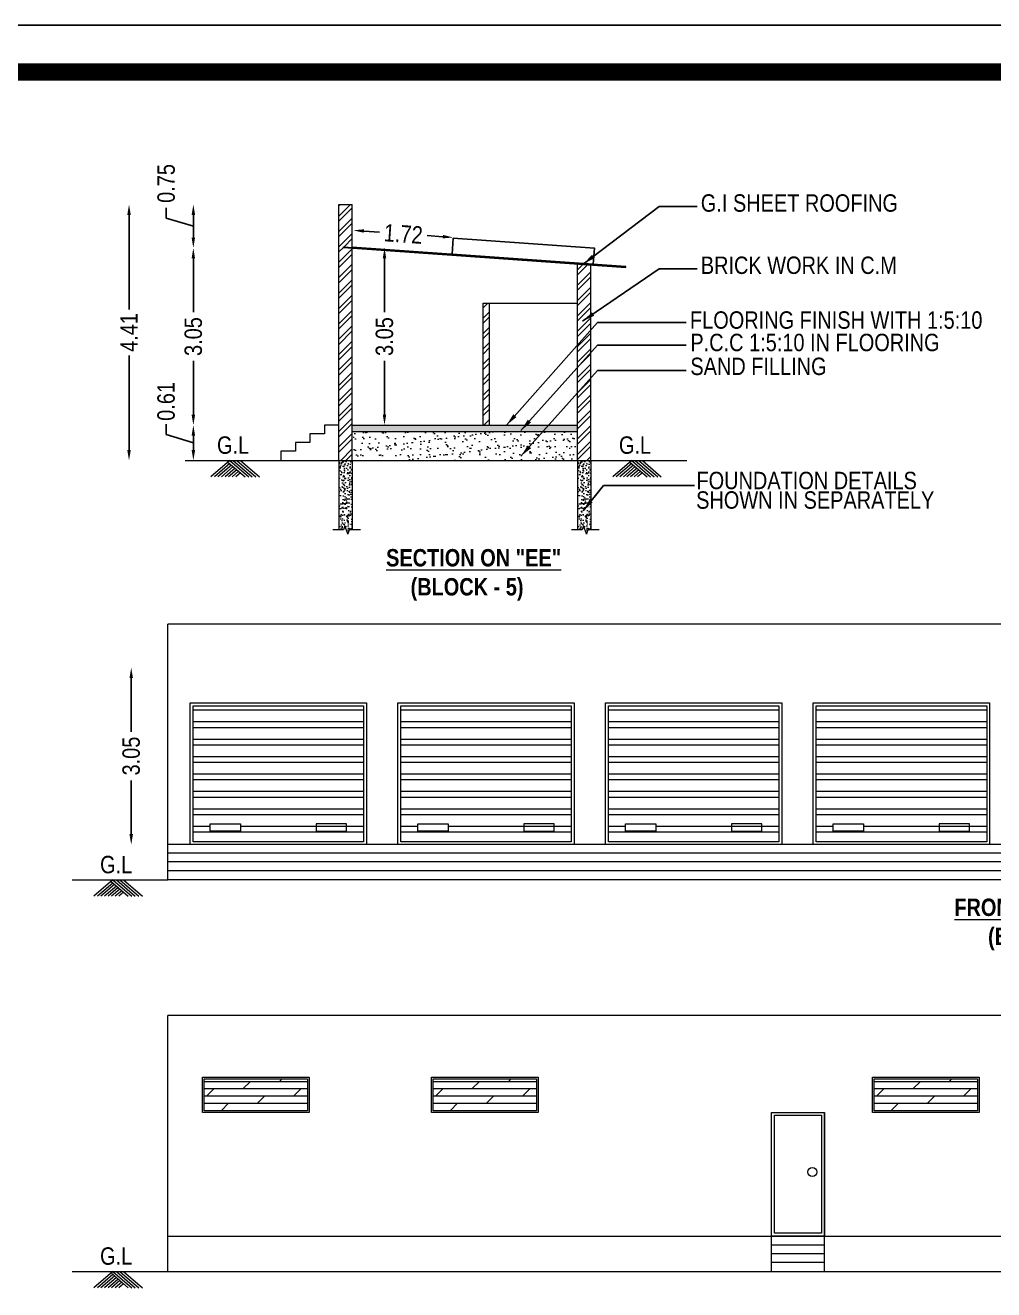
# Model space of a CAD drawing. Header units: metres. Extents: x 3750 to 6203, y 1588 to 3614.
# Drawn here: x 3795.79 to 3812.49, y 1665.93 to 1687.72 of the extents above; entities that cross this region are included whole.
import ezdxf

# ---------------------------------------------------------------- set-up
doc = ezdxf.new("R2010")
doc.units = ezdxf.units.M
for name, color, linetype in [('BLK_5_FLR_0_BATH_HT', 1, 'Continuous'), ('BLK_5_HT_OF_BLDG', 5, 'Continuous'), ('BLK_5_PLINTH_HEIGHT', 7, 'Continuous'), ('SOLAR_PANEL', 3, 'Continuous')]:
    doc.layers.add(name, color=color, linetype=linetype)
doc.layers.add('BLK_5_FLR_0_ROOF_AREA', color=54, linetype='Continuous', plot=False)
doc.styles.add('RomanS', font='monos.ttf')
doc.styles.add('style2', font='swisscb.ttf')
doc.styles.add('style2a', font='swissc.ttf')
doc.dimstyles.new('KOTTI 200', dxfattribs={"dimtxt": 0.44, "dimasz": 0.44, "dimexe": 0.5, "dimexo": 1, "dimgap": 0.075, "dimtad": 1, "dimdec": 0, "dimdsep": 46, "dimtxsty": 'RomanS', "dimcen": 0, "dimse1": 1, "dimse2": 1, "dimclrd": 8, "dimclre": 8, "dimclrt": 7, "dimadec": 0, "dimazin": 0, "dimtfac": 1, "dimtdec": 0, "dimtmove": 0, "dimatfit": 2, "dimfxl": 0, "dimtolj": 1, "dimtzin": 0, "dimarcsym": 0})
doc.dimstyles.get("Standard").update_dxf_attribs({"dimtxt": 0.3, "dimasz": 0.18, "dimexe": 0.18, "dimexo": 0.0625, "dimgap": 0.09, "dimtad": 0, "dimzin": 0, "dimdsep": 46, "dimtxsty": 'style2a', "dimcen": 0.09, "dimse1": 1, "dimse2": 1, "dimadec": 0, "dimazin": 0, "dimtfac": 1, "dimtofl": 0, "dimtmove": 0, "dimatfit": 3, "dimfxl": 0, "dimtolj": 1, "dimtzin": 0, "dimarcsym": 0})
pattern_1 = [(45, (-28072.5588, 1512.74386), (-0.1325825215, 0.1325825215), []), (45, (-28072.4704, 1512.74386), (-0.1325825215, 0.1325825215), [])]

# ---------------------------------------------------------------- blocks, each defined once
blk = doc.blocks.new('*D230')
at = {"layer": 'BLK_5_PLINTH_HEIGHT', "color": 0, "lineweight": -2, "ltscale": 10}
for p, q in [((3798.222, 1680.665), (3798.222, 1680.845)), ((3798.691, 1680.525), (3798.222, 1680.665)), ((3798.691, 1680.4), (3798.691, 1680.65))]:
    blk.add_line(p, q, dxfattribs=at)
at = {"layer": 'BLK_5_PLINTH_HEIGHT', "color": 0, "ltscale": 10}
for points in [[(3798.661, 1680.65), (3798.721, 1680.65), (3798.691, 1680.83)], [(3798.661, 1680.4), (3798.721, 1680.4), (3798.691, 1680.22)]]:
    blk.add_solid(points, dxfattribs=at)
at = {"layer": 'Defpoints', "color": 0, "ltscale": 10}
for p in [(3798.691, 1680.83), (3801.43, 1680.83), (3801.43, 1680.22)]:
    blk.add_point(p, dxfattribs=at)
at = {"layer": 'BLK_5_PLINTH_HEIGHT', "color": 0, "lineweight": 18, "ltscale": 10, "insert": (3798.222, 1681.238), "char_height": 0.3, "attachment_point": 5, "rotation": 90, "style": 'style2a'}
blk.add_mtext('\\A1;0.61', dxfattribs=at)
blk = doc.blocks.new('*D231')
at = {"color": 0, "linetype": 'Continuous', "lineweight": -2}
for p, q in [((3798.691, 1683.7), (3798.691, 1682.774)), ((3798.691, 1681.01), (3798.691, 1681.935))]:
    blk.add_line(p, q, dxfattribs=at)
at = {"color": 0, "linetype": 'Continuous'}
for points in [[(3798.661, 1683.7), (3798.721, 1683.7), (3798.691, 1683.88)], [(3798.661, 1681.01), (3798.721, 1681.01), (3798.691, 1680.83)]]:
    blk.add_solid(points, dxfattribs=at)
at = {"layer": 'Defpoints', "color": 0, "linetype": 'Continuous'}
for p in [(3798.691, 1683.88), (3801.43, 1683.88), (3801.43, 1680.83)]:
    blk.add_point(p, dxfattribs=at)
at = {"color": 0, "linetype": 'Continuous', "lineweight": 18, "insert": (3798.691, 1682.355), "char_height": 0.3, "attachment_point": 5, "rotation": 90, "style": 'style2a'}
blk.add_mtext('\\A1;3.05', dxfattribs=at)
blk = doc.blocks.new('*D232')
at = {"color": 0, "lineweight": -2, "ltscale": 10}
for p, q in [((3798.223, 1684.395), (3798.223, 1684.575)), ((3798.691, 1684.255), (3798.223, 1684.395)), ((3798.691, 1684.45), (3798.691, 1684.06))]:
    blk.add_line(p, q, dxfattribs=at)
at = {"color": 0, "ltscale": 10}
for points in [[(3798.661, 1684.45), (3798.721, 1684.45), (3798.691, 1684.63)], [(3798.661, 1684.06), (3798.721, 1684.06), (3798.691, 1683.88)]]:
    blk.add_solid(points, dxfattribs=at)
at = {"layer": 'Defpoints', "color": 0, "ltscale": 10}
for p in [(3801.43, 1684.63), (3798.691, 1683.88), (3801.43, 1683.88)]:
    blk.add_point(p, dxfattribs=at)
at = {"color": 0, "lineweight": 18, "ltscale": 10, "insert": (3798.223, 1684.993), "char_height": 0.3, "attachment_point": 5, "rotation": 90, "style": 'style2a'}
blk.add_mtext('\\A1;0.75', dxfattribs=at)
blk = doc.blocks.new('*D233')
at = {"layer": 'BLK_5_HT_OF_BLDG', "color": 0, "linetype": 'Continuous', "lineweight": -2}
for p, q in [((3797.582, 1684.45), (3797.582, 1682.82)), ((3797.582, 1680.4), (3797.582, 1682.029))]:
    blk.add_line(p, q, dxfattribs=at)
at = {"layer": 'BLK_5_HT_OF_BLDG', "color": 0, "linetype": 'Continuous'}
for points in [[(3797.552, 1684.45), (3797.612, 1684.45), (3797.582, 1684.63)], [(3797.552, 1680.4), (3797.612, 1680.4), (3797.582, 1680.22)]]:
    blk.add_solid(points, dxfattribs=at)
at = {"layer": 'Defpoints', "color": 0, "linetype": 'Continuous'}
for p in [(3801.43, 1684.63), (3797.582, 1680.22), (3801.2, 1680.22)]:
    blk.add_point(p, dxfattribs=at)
at = {"layer": 'BLK_5_HT_OF_BLDG', "color": 0, "linetype": 'Continuous', "lineweight": 18, "insert": (3797.582, 1682.425), "char_height": 0.3, "attachment_point": 5, "rotation": 90, "style": 'style2a'}
blk.add_mtext('\\A1;4.41', dxfattribs=at)
blk = doc.blocks.new('*D561')
at = {"layer": 'BLK_5_FLR_0_BATH_HT', "color": 0, "lineweight": -2, "ltscale": 0.01}
for p, q in [((3801.986, 1683.7), (3801.986, 1682.774)), ((3801.986, 1681.01), (3801.986, 1681.935))]:
    blk.add_line(p, q, dxfattribs=at)
at = {"layer": 'BLK_5_FLR_0_BATH_HT', "color": 0, "ltscale": 0.01}
for points in [[(3801.956, 1683.7), (3802.016, 1683.7), (3801.986, 1683.88)], [(3801.956, 1681.01), (3802.016, 1681.01), (3801.986, 1680.83)]]:
    blk.add_solid(points, dxfattribs=at)
at = {"layer": 'Defpoints', "color": 0, "ltscale": 0.01}
for p in [(3801.43, 1683.88), (3801.986, 1683.88), (3801.43, 1680.83)]:
    blk.add_point(p, dxfattribs=at)
at = {"layer": 'BLK_5_FLR_0_BATH_HT', "color": 0, "ltscale": 0.01, "insert": (3801.986, 1682.355), "char_height": 0.3, "attachment_point": 5, "rotation": 90, "style": 'style2a'}
blk.add_mtext('\\A1;3.05', dxfattribs=at)
blk = doc.blocks.new('*D562')
at = {"layer": 'BLK_5_FLR_0_BATH_HT', "color": 0, "lineweight": -2, "ltscale": 0.01}
for p, q in [((3797.62, 1676.473), (3797.62, 1675.547)), ((3797.62, 1673.783), (3797.62, 1674.708))]:
    blk.add_line(p, q, dxfattribs=at)
at = {"layer": 'BLK_5_FLR_0_BATH_HT', "color": 0, "ltscale": 0.01}
for points in [[(3797.59, 1676.473), (3797.65, 1676.473), (3797.62, 1676.653)], [(3797.59, 1673.783), (3797.65, 1673.783), (3797.62, 1673.603)]]:
    blk.add_solid(points, dxfattribs=at)
at = {"layer": 'Defpoints', "color": 0, "ltscale": 0.01}
for p in [(3797.62, 1676.653), (3798.251, 1676.653), (3798.251, 1673.603)]:
    blk.add_point(p, dxfattribs=at)
at = {"layer": 'BLK_5_FLR_0_BATH_HT', "color": 0, "ltscale": 0.01, "insert": (3797.62, 1675.128), "char_height": 0.3, "attachment_point": 5, "rotation": 90, "style": 'style2a'}
blk.add_mtext('\\A1;3.05', dxfattribs=at)
blk = doc.blocks.new('*D568')
at = {"layer": 'BLK_5_FLR_0_ROOF_AREA', "color": 0, "lineweight": -2, "ltscale": 10}
for p, q in [((3801.63, 1684.173), (3801.898, 1684.154)), ((3802.991, 1684.076), (3802.723, 1684.095))]:
    blk.add_line(p, q, dxfattribs=at)
at = {"layer": 'BLK_5_FLR_0_ROOF_AREA', "color": 0, "ltscale": 10}
for points in [[(3801.632, 1684.203), (3801.628, 1684.143), (3801.451, 1684.186)], [(3802.993, 1684.106), (3802.989, 1684.046), (3803.17, 1684.063)]]:
    blk.add_solid(points, dxfattribs=at)
at = {"layer": 'Defpoints', "color": 0, "ltscale": 10}
for p in [(3801.451, 1684.186), (3801.43, 1683.895), (3803.15, 1683.772)]:
    blk.add_point(p, dxfattribs=at)
at = {"layer": 'BLK_5_FLR_0_ROOF_AREA', "color": 0, "lineweight": 18, "ltscale": 10, "insert": (3802.31, 1684.124), "char_height": 0.3, "attachment_point": 5, "rotation": 355.9332, "style": 'style2a'}
blk.add_mtext('\\A1;1.72', dxfattribs=at)

msp = doc.modelspace()

# ---------------------------------------------------------------- hatches: boundary and pattern name
at = {"lineweight": 18}
h = msp.add_hatch(dxfattribs=at)
h.set_pattern_fill('ANSI32', color=256, scale=0.5, style=0)
h.set_pattern_definition(pattern_1)
h.paths.add_polyline_path([(3801.43, 1684.6296), (3801.2, 1684.6296), (3801.2, 1680.2196), (3801.43, 1680.2196), (3801.43, 1683.8778), (3801.28, 1683.8885), (3801.28, 1683.9035), (3801.43, 1683.8929)])
h = msp.add_hatch(dxfattribs=at)
h.set_pattern_fill('ANSI32', color=256, scale=0.5, style=0)
h.set_pattern_definition(pattern_1)
h.paths.add_polyline_path([(3805.5448, 1683.5869), (3805.3148, 1683.6031), (3805.3148, 1680.2196), (3805.5448, 1680.2196)])
h = msp.add_hatch(dxfattribs=at)
h.set_pattern_fill('ANSI32', color=256, scale=0.5, style=0)
h.set_pattern_definition(pattern_1)
h.paths.add_polyline_path([(3803.7948, 1682.9296), (3803.6848, 1682.9296), (3803.6848, 1680.8296), (3803.7948, 1680.8296)])
h = msp.add_hatch(dxfattribs=at)
h.set_pattern_fill('AR-CONC', color=256, scale=0.02, style=0)
h.set_pattern_definition([(50, (-28121.486, 1503.49394), (0.1434520365, -0.012550427), [0.015, -0.165]), (355, (-28121.486, 1503.49394), (-0.0277502667, 0.15043842674), [0.012, -0.132]), (100.45144446, (-28121.47405, 1503.49289), (0.11570176935, 0.1378879982), [0.0127480384, -0.1402284224]), (46.1842, (-28121.486, 1503.53394), (0.2134482661, -0.0331038562), [0.0225, -0.2475]), (96.6356355, (-28121.46822, 1503.53118), (0.1869323891, 0.1948237202), [0.0191220684, -0.210342752]), (351.184164, (-28121.486, 1503.53394), (0.186932389, 0.19482372), [0.018, -0.1980000002]), (21, (-28121.466, 1503.52394), (0.11938141042, -0.08052377813), [0.015, -0.165]), (326, (-28121.466, 1503.52394), (0.0486630664, 0.145030009), [0.012, -0.132]), (71.45144474, (-28121.45605, 1503.51722), (0.16804447535, 0.06450623056), [0.012748038, -0.1402284224]), (37.5, (-28121.486003, 1503.493935), (0.00243197106, 0.06657877077), [0, -0.1304, 0, -0.134, 0, -0.1325]), (7.5, (-28121.486, 1503.493935), (0.05261390749, 0.07888234238), [0, -0.0764, 0, -0.1274, 0, -0.0505]), (327.5, (-28121.530603, 1503.493935), (0.10676448723, -0.00451097435), [0, -0.05, 0, -0.156, 0, -0.207]), (317.5, (-28121.5506, 1503.493935), (0.11663723387, 0.02002099647), [0, -0.065, 0, -0.1036, 0, -0.147])])
h.paths.add_polyline_path([(3801.43, 1680.8296), (3801.43, 1680.7196), (3805.3148, 1680.7196), (3805.3148, 1680.8296)])
h = msp.add_hatch(dxfattribs=at)
h.set_pattern_fill('AR-SAND', color=256, scale=0.11, style=0)
h.set_pattern_definition([(37.5, (-28132.83055, 1512.72989), (-0.0069292694, 0.2119506146), [0, -0.1672, 0, -0.187, 0, -0.17875]), (7.5, (-28132.83055, 1512.7299), (0.1946754376, 0.3104360672), [0, -0.0902, 0, -0.1507, 0, -0.05775]), (327.5, (-28132.96585, 1512.72989), (0.3425556048, 0.0006224959), [0, -0.055, 0, -0.198, 0, -0.2585]), (317.5, (-28132.96585, 1512.7299), (0.3306739265, 0.0965443121), [0, -0.0275, 0, -0.1298, 0, -0.1485])])
h.paths.add_polyline_path([(3801.43, 1680.7196), (3801.43, 1680.2196), (3805.3148, 1680.2196), (3805.3148, 1680.7196)])
h = msp.add_hatch(dxfattribs=at)
h.set_pattern_fill('AR-CONC', color=256, scale=0.02, style=0)
h.set_pattern_definition([(50, (-28693.69953, 487.89572), (0.1434520365, -0.012550427), [0.015, -0.165]), (355, (-28693.69953, 487.89572), (-0.0277502667, 0.15043842674), [0.012, -0.132]), (100.45144446, (-28693.68757, 487.89467), (0.11570176935, 0.1378879982), [0.0127480384, -0.1402284224]), (46.1842, (-28693.69953, 487.93572), (0.2134482661, -0.0331038562), [0.0225, -0.2475]), (96.6356355, (-28693.68174, 487.93296), (0.1869323891, 0.1948237202), [0.0191220684, -0.210342752]), (351.184164, (-28693.69953, 487.93572), (0.186932389, 0.19482372), [0.018, -0.1980000002]), (21, (-28693.67953, 487.92572), (0.11938141042, -0.08052377813), [0.015, -0.165]), (326, (-28693.67953, 487.92572), (0.0486630664, 0.145030009), [0.012, -0.132]), (71.45144474, (-28693.66958, 487.91901), (0.16804447535, 0.06450623056), [0.012748038, -0.1402284224]), (37.5, (-28693.699526, 487.89572), (0.00243197106, 0.06657877077), [0, -0.1304, 0, -0.134, 0, -0.1325]), (7.5, (-28693.699526, 487.89572), (0.05261390749, 0.07888234238), [0, -0.0764, 0, -0.1274, 0, -0.0505]), (327.5, (-28693.744126, 487.89572), (0.106764487234, -0.00451097435), [0, -0.05, 0, -0.156, 0, -0.207]), (317.5, (-28693.76413, 487.89572), (0.11663723387, 0.02002099647), [0, -0.065, 0, -0.1036, 0, -0.147])])
h.paths.add_polyline_path([(3801.43, 1680.2196), (3801.2, 1680.2196), (3801.2, 1679.0237), (3801.2783, 1679.0237), (3801.3033, 1679.0924), (3801.3533, 1678.955), (3801.3783, 1679.0237), (3801.43, 1679.0237)])
h = msp.add_hatch(dxfattribs=at)
h.set_pattern_fill('AR-CONC', color=256, scale=0.02, style=0)
h.set_pattern_definition([(50, (-28689.58472, 487.89572), (0.1434520365, -0.012550427), [0.015, -0.165]), (355, (-28689.58472, 487.89572), (-0.0277502667, 0.15043842674), [0.012, -0.132]), (100.45144446, (-28689.57276, 487.89467), (0.11570176935, 0.1378879982), [0.0127480384, -0.1402284224]), (46.1842, (-28689.58472, 487.93572), (0.2134482661, -0.0331038562), [0.0225, -0.2475]), (96.6356355, (-28689.56693, 487.93296), (0.1869323891, 0.1948237202), [0.0191220684, -0.210342752]), (351.184164, (-28689.58472, 487.93572), (0.186932389, 0.19482372), [0.018, -0.1980000002]), (21, (-28689.56472, 487.92572), (0.11938141042, -0.08052377813), [0.015, -0.165]), (326, (-28689.56472, 487.92572), (0.0486630664, 0.145030009), [0.012, -0.132]), (71.45144474, (-28689.55477, 487.91901), (0.16804447535, 0.06450623056), [0.012748038, -0.1402284224]), (37.5, (-28689.58472, 487.89572), (0.00243197106, 0.06657877077), [0, -0.1304, 0, -0.134, 0, -0.1325]), (7.5, (-28689.58472, 487.89572), (0.05261390749, 0.07888234238), [0, -0.0764, 0, -0.1274, 0, -0.0505]), (327.5, (-28689.62932, 487.89572), (0.106764487234, -0.00451097435), [0, -0.05, 0, -0.156, 0, -0.207]), (317.5, (-28689.64932, 487.89572), (0.11663723387, 0.02002099647), [0, -0.065, 0, -0.1036, 0, -0.147])])
h.paths.add_polyline_path([(3805.5448, 1680.2196), (3805.3148, 1680.2196), (3805.3148, 1679.0237), (3805.3931, 1679.0237), (3805.4181, 1679.0924), (3805.4681, 1678.955), (3805.4931, 1679.0237), (3805.5448, 1679.0237)])
at = {"linetype": 'Continuous', "lineweight": 18}
h = msp.add_hatch(dxfattribs=at)
h.set_pattern_fill('ANSI32', color=256, scale=0.8, angle=135)
h.set_pattern_definition([(180, (-28190.04728, 1507.02128), (0, -0.3), []), (180, (-28190.14728, 1507.12128), (0, -0.3), [])])
h.paths.add_polyline_path([(3798.6862, 1673.6529), (3801.6262, 1673.6529), (3801.6262, 1675.9929), (3798.6862, 1675.9929)])
h.paths.add_polyline_path([(3799.5039, 1673.9628), (3799.5039, 1673.8312), (3798.9821, 1673.8312), (3798.9821, 1673.9628)], flags=16)
h = msp.add_hatch(dxfattribs=at)
h.set_pattern_fill('ANSI32', color=256, scale=0.8, angle=135)
h.set_pattern_definition([(180, (-28186.46728, 1507.02128), (0, -0.3), []), (180, (-28186.56728, 1507.12128), (0, -0.3), [])])
h.paths.add_polyline_path([(3802.2662, 1673.6529), (3805.2062, 1673.6529), (3805.2062, 1675.9929), (3802.2662, 1675.9929)])
h.paths.add_polyline_path([(3803.0839, 1673.9628), (3803.0839, 1673.8312), (3802.5621, 1673.8312), (3802.5621, 1673.9628)], flags=16)
h = msp.add_hatch(dxfattribs=at)
h.set_pattern_fill('ANSI32', color=256, scale=0.8, angle=135)
h.set_pattern_definition([(180, (-28182.88728, 1507.02128), (0, -0.3), []), (180, (-28182.98728, 1507.12128), (0, -0.3), [])])
h.paths.add_polyline_path([(3805.8462, 1673.6529), (3808.7862, 1673.6529), (3808.7862, 1675.9929), (3805.8462, 1675.9929)])
h.paths.add_polyline_path([(3806.6639, 1673.9628), (3806.6639, 1673.8312), (3806.1421, 1673.8312), (3806.1421, 1673.9628)], flags=16)
h = msp.add_hatch(dxfattribs=at)
h.set_pattern_fill('ANSI32', color=256, scale=0.8, angle=135)
h.set_pattern_definition([(180, (-28179.30728, 1507.02128), (0, -0.3), []), (180, (-28179.40728, 1507.12128), (0, -0.3), [])])
h.paths.add_polyline_path([(3809.4262, 1673.6529), (3812.3662, 1673.6529), (3812.3662, 1675.9929), (3809.4262, 1675.9929)])
h.paths.add_polyline_path([(3810.2439, 1673.9628), (3810.2439, 1673.8312), (3809.7221, 1673.8312), (3809.7221, 1673.9628)], flags=16)
h = msp.add_hatch(dxfattribs=at)
h.set_pattern_fill('DOLMIT', color=256, scale=0.5)
h.set_pattern_definition([(0, (-28045.07623, 1498.77272), (0, 0.125), []), (45, (-28045.07623, 1498.7727), (-0.2499999996, 0.2499999996), [0.1767766953, -0.3535533906])])
h.paths.add_polyline_path([(3798.8773, 1669.5685), (3798.8773, 1669.0185), (3800.6565, 1669.0185), (3800.6565, 1669.5685)])
h = msp.add_hatch(dxfattribs=at)
h.set_pattern_fill('DOLMIT', color=256, scale=0.5)
h.set_pattern_definition([(0, (-28041.12892, 1498.77272), (0, 0.125), []), (45, (-28041.1289, 1498.7727), (-0.2499999996, 0.2499999996), [0.1767766953, -0.3535533906])])
h.paths.add_polyline_path([(3802.8246, 1669.5685), (3802.8246, 1669.0185), (3804.6038, 1669.0185), (3804.6038, 1669.5685)])
h = msp.add_hatch(dxfattribs=at)
h.set_pattern_fill('DOLMIT', color=256, scale=0.5)
h.set_pattern_definition([(0, (-28033.5276, 1498.77272), (0, 0.125), []), (45, (-28033.5276, 1498.7727), (-0.2499999996, 0.2499999996), [0.1767766953, -0.3535533906])])
h.paths.add_polyline_path([(3810.426, 1669.5685), (3810.426, 1669.0185), (3812.2052, 1669.0185), (3812.2052, 1669.5685)])

# ---------------------------------------------------------------- linework, layer by layer
at = {"lineweight": 18}
for p, q in [((3801.2, 1680.2196), (3801.2, 1684.6296)), ((3801.2, 1684.6296), (3801.43, 1684.6296)), ((3801.43, 1683.8947), (3801.43, 1684.6296)), ((3801.43, 1680.2196), (3801.43, 1683.8796)), ((3805.3148, 1680.2196), (3805.3148, 1683.6031)), ((3805.5448, 1680.2196), (3805.5448, 1683.5869)), ((3803.6848, 1680.8296), (3803.6848, 1682.9296)), ((3803.6848, 1682.9296), (3805.3148, 1682.9296)), ((3803.7948, 1680.8296), (3803.7948, 1682.9296)), ((3801.43, 1680.8296), (3805.3148, 1680.8296)), ((3801.43, 1680.7196), (3805.3148, 1680.7196)), ((3798.5497, 1680.2196), (3801.2, 1680.2196)), ((3799.3184, 1680.2196), (3798.9916, 1679.9388)), ((3799.3184, 1680.2196), (3799.6453, 1679.9388)), ((3799.3798, 1680.2196), (3799.7066, 1679.9388)), ((3799.4411, 1680.2196), (3799.768, 1679.9388)), ((3799.5024, 1680.2196), (3799.8293, 1679.9388)), ((3801.2, 1680.2196), (3805.5448, 1680.2196)), ((3805.5448, 1680.2196), (3807.1952, 1680.2196)), ((3806.2467, 1680.2196), (3805.9199, 1679.9388)), ((3806.2467, 1680.2196), (3806.5736, 1679.9388)), ((3806.3081, 1680.2196), (3806.6349, 1679.9388)), ((3806.3694, 1680.2196), (3806.6963, 1679.9388)), ((3806.4307, 1680.2196), (3806.7576, 1679.9388)), ((3799.3184, 1680.1669), (3799.0529, 1679.9388)), ((3799.3491, 1680.1406), (3799.1142, 1679.9388)), ((3799.3797, 1680.1142), (3799.1756, 1679.9388)), ((3799.4104, 1680.0879), (3799.2369, 1679.9388)), ((3799.2877, 1680.1933), (3799.5839, 1679.9388)), ((3799.4411, 1680.0615), (3799.2982, 1679.9388)), ((3799.4717, 1680.0351), (3799.3596, 1679.9388)), ((3799.5024, 1680.0088), (3799.4209, 1679.9388)), ((3806.2467, 1680.1669), (3805.9812, 1679.9388)), ((3806.2774, 1680.1406), (3806.0425, 1679.9388)), ((3806.308, 1680.1142), (3806.1039, 1679.9388)), ((3806.3387, 1680.0879), (3806.1652, 1679.9388)), ((3806.216, 1680.1933), (3806.5122, 1679.9388)), ((3806.3694, 1680.0615), (3806.2265, 1679.9388)), ((3806.4, 1680.0351), (3806.2879, 1679.9388)), ((3806.4307, 1680.0088), (3806.3492, 1679.9388)), ((3796.6008, 1672.9929), (3798.2512, 1672.9929)), ((3796.6008, 1666.2485), (3798.2512, 1666.2485))]:
    msp.add_line(p, q, dxfattribs=at)
at = {"linetype": 'Continuous', "lineweight": 18}
for p, q in [((3801.28, 1683.8885), (3801.28, 1683.9035)), ((3801.28, 1683.9035), (3806.1457, 1683.5594)), ((3801.28, 1683.8885), (3806.1448, 1683.5444)), ((3806.1448, 1683.5444), (3806.1457, 1683.5594)), ((3801.2, 1680.2196), (3801.2, 1679.0237)), ((3801.43, 1680.2196), (3801.43, 1679.0237)), ((3805.3148, 1680.2196), (3805.3148, 1679.0237)), ((3805.5448, 1680.2196), (3805.5448, 1679.0237)), ((3798.2512, 1672.9929), (3798.2512, 1677.4029)), ((3827.1212, 1677.4029), (3798.2512, 1677.4029)), ((3827.1212, 1673.6029), (3798.2512, 1673.6029)), ((3827.1212, 1673.4529), (3798.2512, 1673.4529)), ((3827.1212, 1673.3029), (3798.2512, 1673.3029)), ((3827.1212, 1673.1529), (3798.2512, 1673.1529)), ((3827.1212, 1672.9929), (3798.2512, 1672.9929)), ((3798.2512, 1666.2485), (3798.2512, 1670.6585)), ((3821.5684, 1670.6585), (3798.2512, 1670.6585)), ((3808.6598, 1666.2485), (3808.6598, 1668.9885)), ((3809.5698, 1666.2485), (3809.5698, 1668.9885)), ((3798.2512, 1666.8585), (3821.5684, 1666.8585)), ((3808.6598, 1666.7085), (3809.5698, 1666.7085)), ((3808.6598, 1666.5585), (3809.5698, 1666.5585)), ((3808.6598, 1666.4085), (3809.5698, 1666.4085)), ((3798.2512, 1666.2485), (3821.5684, 1666.2485))]:
    msp.add_line(p, q, dxfattribs=at)
at = {"lineweight": 18, "ltscale": 0.2}
for p, q in [((3797.3027, 1672.9929), (3796.9759, 1672.712)), ((3797.3027, 1672.9402), (3797.0372, 1672.712)), ((3797.3334, 1672.9138), (3797.0985, 1672.712)), ((3797.364, 1672.8875), (3797.1599, 1672.712)), ((3797.3947, 1672.8611), (3797.2212, 1672.712)), ((3797.272, 1672.9665), (3797.5682, 1672.712)), ((3797.4254, 1672.8348), (3797.2825, 1672.712)), ((3797.3027, 1672.9929), (3797.6296, 1672.712)), ((3797.456, 1672.8084), (3797.3439, 1672.712)), ((3797.3641, 1672.9929), (3797.6909, 1672.712)), ((3797.4254, 1672.9929), (3797.7523, 1672.712)), ((3797.4867, 1672.9929), (3797.8136, 1672.712)), ((3797.4867, 1672.7821), (3797.4052, 1672.712)), ((3797.3027, 1666.2485), (3796.9759, 1665.9676)), ((3797.3027, 1666.1958), (3797.0372, 1665.9676)), ((3797.3334, 1666.1694), (3797.0985, 1665.9676)), ((3797.364, 1666.1431), (3797.1599, 1665.9676)), ((3797.3947, 1666.1167), (3797.2212, 1665.9676)), ((3797.272, 1666.2221), (3797.5682, 1665.9676)), ((3797.4254, 1666.0904), (3797.2825, 1665.9676)), ((3797.3027, 1666.2485), (3797.6296, 1665.9676)), ((3797.456, 1666.064), (3797.3439, 1665.9676)), ((3797.3641, 1666.2485), (3797.6909, 1665.9676)), ((3797.4867, 1666.0377), (3797.4052, 1665.9676)), ((3797.4254, 1666.2485), (3797.7523, 1665.9676)), ((3797.4867, 1666.2485), (3797.8136, 1665.9676))]:
    msp.add_line(p, q, dxfattribs=at)
for points in [[(3750.2549, 1603.8281), (3750.2549, 1687.7178), (3868.8576, 1687.7178), (3868.8576, 1603.8281)], [(3750.2549, 1687.7177), (3868.8576, 1687.7176), (3868.8576, 1603.8281), (3750.2549, 1603.8282)]]:
    msp.add_lwpolyline(points, close=True)
at = {"const_width": 0.3036}
msp.add_lwpolyline([(3751.0595, 1604.6328), (3868.0531, 1604.6326), (3868.0531, 1686.913), (3751.0595, 1686.9131)], close=True, dxfattribs=at)
at = {"lineweight": 18}
for points in [[(3800.95, 1680.6796), (3800.7, 1680.6796), (3800.7, 1680.5296)], [(3801.2, 1680.8296), (3800.95, 1680.8296), (3800.95, 1680.6796)], [(3800.7, 1680.5296), (3800.45, 1680.5296), (3800.45, 1680.3796)], [(3800.45, 1680.3796), (3800.2, 1680.3796), (3800.2, 1680.2196)]]:
    msp.add_lwpolyline(points, dxfattribs=at)
at = {"linetype": 'Continuous', "lineweight": 18, "elevation": -3.8719}
for points in [[(3801.5702, 1679.0237), (3801.3783, 1679.0237), (3801.3533, 1678.955), (3801.3033, 1679.0924), (3801.2783, 1679.0237), (3801.0974, 1679.0237)], [(3805.685, 1679.0237), (3805.4931, 1679.0237), (3805.4681, 1678.955), (3805.4181, 1679.0924), (3805.3931, 1679.0237), (3805.2122, 1679.0237)]]:
    msp.add_lwpolyline(points, dxfattribs=at)
at = {"linetype": 'Continuous', "lineweight": 18}
for points in [[(3798.6362, 1676.0429), (3801.6762, 1676.0429), (3801.6762, 1673.6029), (3798.6362, 1673.6029)], [(3798.6862, 1675.9929), (3801.6262, 1675.9929), (3801.6262, 1673.6529), (3798.6862, 1673.6529)], [(3802.2162, 1676.0429), (3805.2562, 1676.0429), (3805.2562, 1673.6029), (3802.2162, 1673.6029)], [(3802.2662, 1675.9929), (3805.2062, 1675.9929), (3805.2062, 1673.6529), (3802.2662, 1673.6529)], [(3805.7962, 1676.0429), (3808.8362, 1676.0429), (3808.8362, 1673.6029), (3805.7962, 1673.6029)], [(3805.8462, 1675.9929), (3808.7862, 1675.9929), (3808.7862, 1673.6529), (3805.8462, 1673.6529)], [(3809.3762, 1676.0429), (3812.4162, 1676.0429), (3812.4162, 1673.6029), (3809.3762, 1673.6029)], [(3809.4262, 1675.9929), (3812.3662, 1675.9929), (3812.3662, 1673.6529), (3809.4262, 1673.6529)], [(3798.9821, 1673.9628), (3799.5039, 1673.9628), (3799.5039, 1673.8312), (3798.9821, 1673.8312)], [(3801.3303, 1673.9628), (3800.8084, 1673.9628), (3800.8084, 1673.8312), (3801.3303, 1673.8312)], [(3802.5621, 1673.9628), (3803.0839, 1673.9628), (3803.0839, 1673.8312), (3802.5621, 1673.8312)], [(3804.9103, 1673.9628), (3804.3884, 1673.9628), (3804.3884, 1673.8312), (3804.9103, 1673.8312)], [(3806.1421, 1673.9628), (3806.6639, 1673.9628), (3806.6639, 1673.8312), (3806.1421, 1673.8312)], [(3808.4903, 1673.9628), (3807.9684, 1673.9628), (3807.9684, 1673.8312), (3808.4903, 1673.8312)], [(3809.7221, 1673.9628), (3810.2439, 1673.9628), (3810.2439, 1673.8312), (3809.7221, 1673.8312)], [(3812.0703, 1673.9628), (3811.5484, 1673.9628), (3811.5484, 1673.8312), (3812.0703, 1673.8312)], [(3798.8473, 1669.5985), (3800.6865, 1669.5985), (3800.6865, 1668.9885), (3798.8473, 1668.9885)], [(3798.8773, 1669.5685), (3800.6565, 1669.5685), (3800.6565, 1669.0185), (3798.8773, 1669.0185)], [(3802.7946, 1669.5985), (3804.6338, 1669.5985), (3804.6338, 1668.9885), (3802.7946, 1668.9885)], [(3802.8246, 1669.5685), (3804.6038, 1669.5685), (3804.6038, 1669.0185), (3802.8246, 1669.0185)], [(3810.396, 1669.5985), (3812.2352, 1669.5985), (3812.2352, 1668.9885), (3810.396, 1668.9885)], [(3810.426, 1669.5685), (3812.2052, 1669.5685), (3812.2052, 1669.0185), (3810.426, 1669.0185)], [(3808.6598, 1668.9885), (3809.5698, 1668.9885), (3809.5698, 1666.8585), (3808.6598, 1666.8585)], [(3808.7098, 1668.9385), (3809.5198, 1668.9385), (3809.5198, 1666.9085), (3808.7098, 1666.9085)]]:
    msp.add_lwpolyline(points, close=True, dxfattribs=at)
msp.add_circle((3809.3623, 1667.9625), 0.0777, dxfattribs=at)
at = {"layer": 'BLK_5_FLR_0_ROOF_AREA', "ltscale": 0.01}
msp.add_lwpolyline([(3801.43, 1683.8947), (3806.1457, 1683.5594)], dxfattribs=at)
at = {"layer": 'SOLAR_PANEL', "color": 3}
msp.add_lwpolyline([(3803.1694, 1684.0519), (3805.6033, 1683.879), (3805.5835, 1683.5995), (3803.1496, 1683.7724)], close=True, dxfattribs=at)

# ---------------------------------------------------------------- texts
at = {"lineweight": 18, "style": 'style2a'}
for s, p in [('G.I SHEET ROOFING', (3807.4384, 1684.5059, -9.2736)), ('BRICK WORK IN C.M', (3807.4384, 1683.4338, -9.2736)), ('FLOORING FINISH WITH 1:5:10', (3807.2517, 1682.4899, -9.2736)), ('P.C.C 1:5:10 IN FLOORING', (3807.2583, 1682.1034, -9.2736)), ('SAND FILLING', (3807.2583, 1681.692, -9.2736)), ('G.L', (3799.0988, 1680.3351)), ('G.L', (3806.0271, 1680.3351)), ('FOUNDATION DETAILS', (3807.3634, 1679.7256, -9.2736)), ('SHOWN IN SEPARATELY', (3807.3584, 1679.3893, -9.2736)), ('G.L', (3797.0831, 1673.1083)), ('G.L', (3797.0831, 1666.3639))]:
    msp.add_text(s, height=0.3, dxfattribs=at).set_placement(p)
at = {"lineweight": 18, "char_height": 0.3, "attachment_point": 1, "style": 'style2'}
for s, insert, width in [('\\A1;{\\W7.71085;\\L  \\W1;SECTION ON "EE"\\P\\W9.91886;\\l  }(BLOCK - 5)', (3800.54, 1678.6943), 5.778474), ('\\A1;{\\W9.62035;\\L  \\W1;FRONT ELEVATION\\P\\W8.44221;\\l   }(BLOCK -6)', (3809.9702, 1672.6724), 6.773665)]:
    msp.add_mtext(s, dxfattribs=dict(at, insert=insert, width=width))

# ---------------------------------------------------------------- dimensions: what is measured, and where the dimension line sits
at = {"lineweight": 18, "ltscale": 10}
dim = msp.add_linear_dim(base=(3798.6914, 1683.8796), p1=(3801.43, 1684.6296), p2=(3801.43, 1683.8796), angle=90, dimstyle='Standard', override={"dimtmove": 1}, dxfattribs=at)
dim.commit()
dim.dimension.update_dxf_attribs({"geometry": '*D232', "text_midpoint": (3798.2226, 1684.6653)})
at = {"color": 1, "linetype": 'Continuous', "lineweight": 18}
dim = msp.add_linear_dim(base=(3798.6914, 1683.8796), p1=(3801.43, 1680.8296), p2=(3801.43, 1683.8796), angle=90, dimstyle='Standard', override={"dimtxt": 0.3, "dimdec": 2, "dimtxsty": 'style2a'}, dxfattribs=at)
dim.commit()
dim.dimension.update_dxf_attribs({"geometry": '*D231', "text_midpoint": (3798.6914, 1682.3546)})
at = {"layer": 'BLK_5_FLR_0_BATH_HT', "color": 1, "ltscale": 0.01}
for p1, p2, distance, picture, middle in [((3801.43, 1680.8296), (3801.43, 1683.8796), -0.5555, '*D561', (3801.9855, 1682.3546)), ((3798.2512, 1673.6029), (3798.2512, 1676.6526), 0.631, '*D562', (3797.6201, 1675.1277))]:
    dim = msp.add_aligned_dim(p1=p1, p2=p2, distance=distance, dimstyle='Standard', override={"dimfxl": 4, "dimfxlon": 1, "dimtfill": 1, "dimtfillclr": 256, "dimarcsym": 1}, dxfattribs=at)
    dim.commit()
    dim.dimension.update_dxf_attribs({"geometry": picture, "text_midpoint": middle})
at = {"layer": 'BLK_5_FLR_0_ROOF_AREA', "color": 3, "lineweight": 18, "ltscale": 10}
dim = msp.add_aligned_dim(p1=(3803.1496, 1683.7724), p2=(3801.43, 1683.8947), distance=-0.2916, dimstyle='Standard', dxfattribs=at)
dim.commit()
dim.dimension.update_dxf_attribs({"geometry": '*D568', "text_midpoint": (3802.3105, 1684.1245)})
at = {"layer": 'BLK_5_HT_OF_BLDG', "linetype": 'Continuous', "lineweight": 18}
dim = msp.add_linear_dim(base=(3797.5825, 1680.2196), p1=(3801.43, 1684.6296), p2=(3801.2, 1680.2196), angle=90, dimstyle='Standard', override={"dimtxt": 0.3, "dimdec": 2, "dimtxsty": 'style2a'}, dxfattribs=at)
dim.commit()
dim.dimension.update_dxf_attribs({"geometry": '*D233', "text_midpoint": (3797.5825, 1682.4246)})
at = {"layer": 'BLK_5_PLINTH_HEIGHT', "lineweight": 18, "ltscale": 10}
dim = msp.add_linear_dim(base=(3798.6914, 1680.8296), p1=(3801.43, 1680.2196), p2=(3801.43, 1680.8296), angle=90, dimstyle='Standard', override={"dimtmove": 1}, dxfattribs=at)
dim.commit()
dim.dimension.update_dxf_attribs({"geometry": '*D230', "text_midpoint": (3798.2224, 1680.9353)})

# ---------------------------------------------------------------- leaders
at = {"lineweight": 18}
for points in [[(3805.4097, 1683.6026, -11.2098), (3806.7188, 1684.594, -11.2098), (3807.3732, 1684.594, -11.2098)], [(3805.4, 1682.6196, -11.2098), (3806.7188, 1683.5219, -11.2098), (3807.3732, 1683.5219, -11.2098)], [(3804.087, 1680.8271, -11.2098), (3805.6559, 1682.5963, -11.2098), (3807.1847, 1682.5963, -11.2098)], [(3804.3372, 1680.7343, -11.2098), (3805.6559, 1682.2094, -11.2098), (3807.1847, 1682.2094, -11.2098)], [(3804.3372, 1680.293, -11.2098), (3805.6559, 1681.7682, -11.2098), (3807.1847, 1681.7682, -11.2098)], [(3805.4094, 1679.3508, -9.2736), (3805.7617, 1679.7905, -9.2736), (3807.327, 1679.7905, -9.2736)]]:
    msp.add_leader(points, dimstyle='KOTTI 200', override={"dimtxt": 0.22, "dimasz": 0.22, "dimdec": 2, "dimtmove": 1}, dxfattribs=at)

doc.saveas('drawing.dxf')
